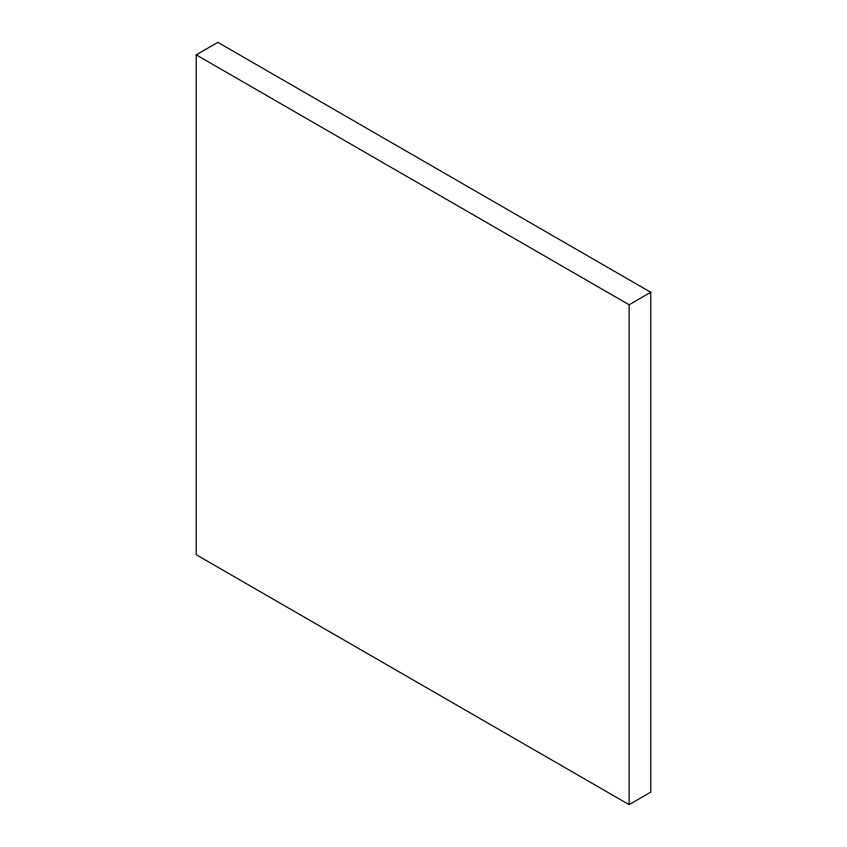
<?xml version="1.0" encoding="UTF-8"?>
<svg xmlns="http://www.w3.org/2000/svg" width="847" height="847" viewBox="0 0 847 847"><rect width="100%" height="100%" fill="white"/><g stroke="black" fill="none" stroke-linecap="round" stroke-linejoin="round"><path stroke-width="1.27" d="M196.229 54.843L217.87 42.35L650.771 292.279L650.771 792.157L629.13 804.65L196.229 554.721L196.229 54.843L629.13 304.782L650.771 292.279M629.13 304.782L629.13 804.65"/></g></svg>
